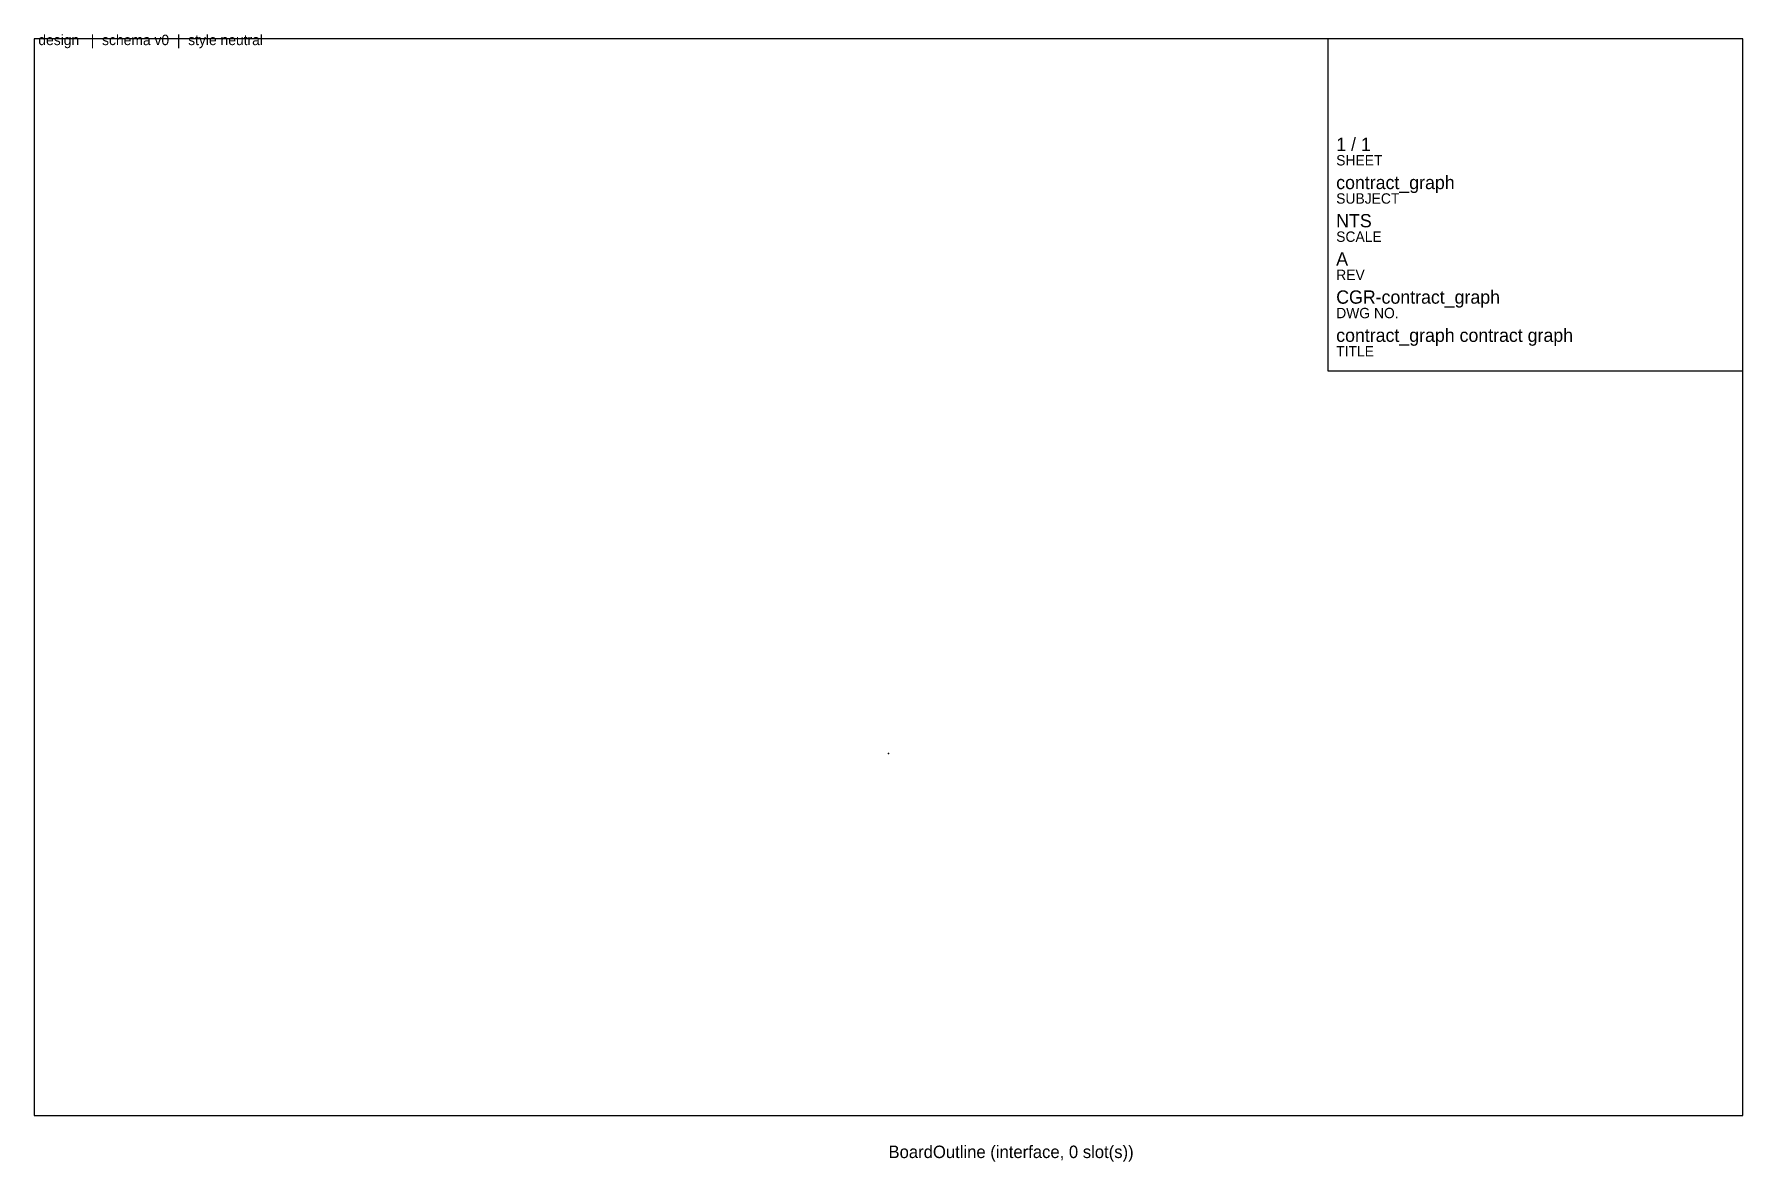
# Model space of a CAD drawing. Extents: x 10 to 422, y -1 to 271.
import ezdxf

# ---------------------------------------------------------------- set-up
doc = ezdxf.new("R2010")
doc.units = 0
for name, color, linetype in [('ANNOTATIONS', 7, 'CONTINUOUS'), ('GEOMETRY', 7, 'CONTINUOUS'), ('SHEET', 7, 'CONTINUOUS')]:
    doc.layers.add(name, color=color, linetype=linetype)

msp = doc.modelspace()

# ---------------------------------------------------------------- linework, layer by layer
at = {"layer": 'GEOMETRY'}
msp.add_point((215.9, 97.2), dxfattribs=at)
at = {"layer": 'SHEET'}
for p, q in [((421.8, 269.4), (10, 269.4)), ((10, 269.4), (10, 10)), ((421.8, 269.4), (321.8, 269.4)), ((321.8, 269.4), (321.8, 189.4)), ((421.8, 10), (421.8, 269.4)), ((421.8, 189.4), (421.8, 269.4)), ((321.8, 189.4), (421.8, 189.4)), ((10, 10), (421.8, 10))]:
    msp.add_line(p, q, dxfattribs=at)

# ---------------------------------------------------------------- texts
at = {"layer": 'ANNOTATIONS'}
msp.add_text('BoardOutline (interface, 0 slot(s))', height=3, dxfattribs=at).set_placement((215.9, -0.24))
at = {"layer": 'SHEET'}
for s, height, p in [('design   |  schema v0  |  style neutral', 2.5, (11, 267.9)), ('1 / 1', 3.2, (323.8, 242.4)), ('SHEET', 2.5, (323.8, 238.9)), ('contract_graph', 3.2, (323.8, 233.2)), ('SUBJECT', 2.5, (323.8, 229.7)), ('NTS', 3.2, (323.8, 224)), ('SCALE', 2.5, (323.8, 220.5)), ('A', 3.2, (323.8, 214.8)), ('REV', 2.5, (323.8, 211.3)), ('CGR-contract_graph', 3.2, (323.8, 205.6)), ('DWG NO.', 2.5, (323.8, 202.1)), ('contract_graph contract graph', 3.2, (323.8, 196.4)), ('TITLE', 2.5, (323.8, 192.9))]:
    msp.add_text(s, height=height, dxfattribs=at).set_placement(p)

doc.saveas('drawing.dxf')
